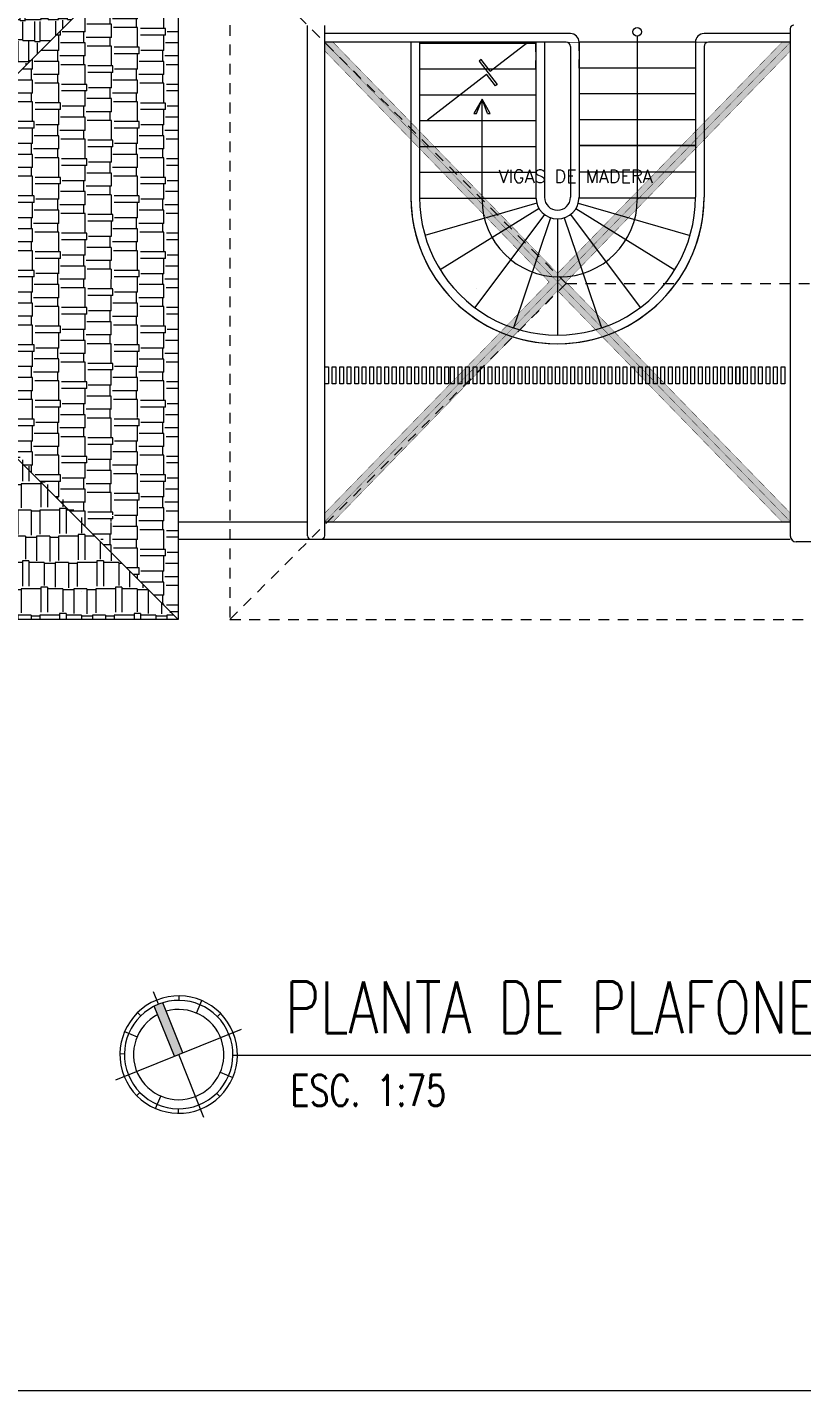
# Model space of a CAD drawing. Header units: metres. Extents: x 8 to 2416, y -346 to 476.
# Drawn here: x 207.66 to 216.64, y -125.5 to -109.68 of the extents above; entities that cross this region are included whole.
import ezdxf

# ---------------------------------------------------------------- set-up
doc = ezdxf.new("R2010")
doc.units = ezdxf.units.M
for name, pattern in [('0', [0]), ('CONTINUA', [0]), ('DASHED', [0.75, 0.5, -0.25]), ('HIDDEN2', [0.1875, 0.125, -0.0625])]:
    doc.linetypes.add(name, pattern=pattern)
doc.layers.get('0').update_dxf_attribs({"color": 250, "linetype": '0', "lineweight": 20})
doc.layers.get('Defpoints').update_dxf_attribs({"color": 6})
for name, color, linetype, lineweight in [('A-DETL-IDEN', 251, 'Continuous', 9), ('A-DOOR', 35, 'Continuous', 5), ('A-WALL', 250, 'Continuous', 20), ('baranda vidrio', 143, 'Continuous', 0), ('baños', 140, 'Continuous', 0), ('muros bajitos', 252, 'Continuous', 5), ('piso', 253, 'Continuous', 0), ('PLAFON', 253, 'Continuous', 5), ('PLAFON-MADERA', 33, 'Continuous', 5), ('textos', 7, 'Continuous', 0)]:
    doc.layers.add(name, color=color, linetype=linetype, lineweight=lineweight)
doc.layers.add('Techos 1', color=7, linetype='HIDDEN2', lineweight=9, true_color=0x42391a)
doc.layers.add('Techos 2do', color=7, linetype='CONTINUA', lineweight=5, true_color=0x42391a)
doc.styles.add('Arch-Dim', font='romans.shx', dxfattribs={"width": 0.75})
doc.styles.get("Standard").update_dxf_attribs({"font": 'arial.ttf', "height": 0.1875})

# ---------------------------------------------------------------- blocks, each defined once
blk = doc.blocks.new('PL BASE 2N NASAS 09')
at = {"layer": 'A-DOOR'}
for p, q in [((161.148, -23.178), (161.19, -23.178)), ((161.148, -23.378), (161.148, -23.178)), ((161.191, -23.178), (161.191, -23.378)), ((161.19, -23.378), (161.148, -23.378))]:
    blk.add_line(p, q, dxfattribs=at)
for points in [[(161.148, -23.178), (161.191, -23.178), (161.191, -23.378), (161.148, -23.378)], [(161.234, -23.178), (161.277, -23.178), (161.277, -23.378), (161.234, -23.378)], [(161.322, -23.178), (161.365, -23.178), (161.365, -23.378), (161.322, -23.378)], [(161.408, -23.178), (161.451, -23.178), (161.451, -23.378), (161.408, -23.378)], [(161.496, -23.178), (161.539, -23.178), (161.539, -23.378), (161.496, -23.378)], [(161.582, -23.178), (161.625, -23.178), (161.625, -23.378), (161.582, -23.378)], [(161.67, -23.178), (161.713, -23.178), (161.713, -23.378), (161.67, -23.378)], [(161.756, -23.178), (161.8, -23.178), (161.8, -23.378), (161.756, -23.378)], [(161.844, -23.178), (161.887, -23.178), (161.887, -23.378), (161.844, -23.378)], [(161.931, -23.178), (161.975, -23.178), (161.975, -23.378), (161.931, -23.378)], [(162.019, -23.178), (162.062, -23.178), (162.062, -23.378), (162.019, -23.378)], [(162.105, -23.178), (162.149, -23.178), (162.149, -23.378), (162.105, -23.378)], [(162.193, -23.178), (162.236, -23.178), (162.236, -23.378), (162.193, -23.378)], [(162.279, -23.178), (162.323, -23.178), (162.323, -23.378), (162.279, -23.378)], [(162.367, -23.178), (162.41, -23.178), (162.41, -23.378), (162.367, -23.378)], [(162.453, -23.178), (162.497, -23.178), (162.497, -23.378), (162.453, -23.378)], [(162.541, -23.178), (162.584, -23.178), (162.584, -23.378), (162.541, -23.378)], [(162.607, -23.178), (162.65, -23.178), (162.65, -23.378), (162.607, -23.378)], [(162.694, -23.178), (162.738, -23.178), (162.738, -23.378), (162.694, -23.378)], [(162.781, -23.178), (162.824, -23.178), (162.824, -23.378), (162.781, -23.378)], [(162.869, -23.178), (162.912, -23.178), (162.912, -23.378), (162.869, -23.378)], [(162.955, -23.178), (162.998, -23.178), (162.998, -23.378), (162.955, -23.378)], [(163.043, -23.178), (163.086, -23.178), (163.086, -23.378), (163.043, -23.378)], [(163.129, -23.178), (163.172, -23.178), (163.172, -23.378), (163.129, -23.378)], [(163.217, -23.178), (163.26, -23.178), (163.26, -23.378), (163.217, -23.378)], [(163.304, -23.178), (163.347, -23.178), (163.347, -23.378), (163.304, -23.378)], [(163.392, -23.178), (163.435, -23.178), (163.435, -23.378), (163.392, -23.378)], [(163.478, -23.178), (163.521, -23.178), (163.521, -23.378), (163.478, -23.378)], [(163.566, -23.178), (163.609, -23.178), (163.609, -23.378), (163.566, -23.378)], [(163.652, -23.178), (163.696, -23.178), (163.696, -23.378), (163.652, -23.378)], [(163.74, -23.178), (163.783, -23.178), (163.783, -23.378), (163.74, -23.378)], [(163.826, -23.178), (163.87, -23.178), (163.87, -23.378), (163.826, -23.378)], [(163.914, -23.178), (163.957, -23.178), (163.957, -23.378), (163.914, -23.378)], [(164.001, -23.178), (164.045, -23.178), (164.045, -23.378), (164.001, -23.378)], [(164.089, -23.178), (164.132, -23.178), (164.132, -23.378), (164.089, -23.378)], [(164.175, -23.178), (164.219, -23.178), (164.219, -23.378), (164.175, -23.378)], [(164.263, -23.178), (164.306, -23.178), (164.306, -23.378), (164.263, -23.378)], [(164.35, -23.178), (164.393, -23.178), (164.393, -23.378), (164.35, -23.378)], [(164.437, -23.178), (164.48, -23.178), (164.48, -23.378), (164.437, -23.378)], [(164.524, -23.178), (164.567, -23.178), (164.567, -23.378), (164.524, -23.378)], [(164.611, -23.178), (164.654, -23.178), (164.654, -23.378), (164.611, -23.378)], [(164.699, -23.178), (164.742, -23.178), (164.742, -23.378), (164.699, -23.378)], [(164.786, -23.178), (164.829, -23.178), (164.829, -23.378), (164.786, -23.378)], [(164.873, -23.178), (164.916, -23.178), (164.916, -23.378), (164.873, -23.378)], [(164.96, -23.178), (165.003, -23.178), (165.003, -23.378), (164.96, -23.378)], [(165.047, -23.178), (165.09, -23.178), (165.09, -23.378), (165.047, -23.378)], [(165.134, -23.178), (165.178, -23.178), (165.178, -23.378), (165.134, -23.378)], [(165.221, -23.178), (165.264, -23.178), (165.264, -23.378), (165.221, -23.378)], [(165.308, -23.178), (165.352, -23.178), (165.352, -23.378), (165.308, -23.378)], [(165.396, -23.178), (165.439, -23.178), (165.439, -23.378), (165.396, -23.378)], [(165.483, -23.178), (165.527, -23.178), (165.527, -23.378), (165.483, -23.378)], [(165.57, -23.178), (165.613, -23.178), (165.613, -23.378), (165.57, -23.378)], [(165.657, -23.178), (165.701, -23.178), (165.701, -23.378), (165.657, -23.378)], [(165.744, -23.178), (165.787, -23.178), (165.787, -23.378), (165.744, -23.378)], [(165.832, -23.178), (165.875, -23.178), (165.875, -23.378), (165.832, -23.378)], [(165.918, -23.178), (165.961, -23.178), (165.961, -23.378), (165.918, -23.378)], [(165.919, -23.178), (165.962, -23.178), (165.962, -23.378), (165.919, -23.378)], [(166.006, -23.178), (166.049, -23.178), (166.049, -23.378), (166.006, -23.378)], [(166.007, -23.178), (166.05, -23.178), (166.05, -23.378), (166.007, -23.378)], [(166.093, -23.178), (166.136, -23.178), (166.136, -23.378), (166.093, -23.378)], [(166.181, -23.178), (166.224, -23.178), (166.224, -23.378), (166.181, -23.378)], [(166.267, -23.178), (166.31, -23.178), (166.31, -23.378), (166.267, -23.378)], [(166.355, -23.178), (166.398, -23.178), (166.398, -23.378), (166.355, -23.378)], [(166.441, -23.178), (166.485, -23.178), (166.485, -23.378), (166.441, -23.378)]]:
    blk.add_lwpolyline(points, close=True, dxfattribs=at)
at = {"layer": 'A-WALL'}
for p, q in [((160.948, -25.139), (160.948, -19.218)), ((161.148, -25.139), (161.148, -19.218)), ((166.548, -19.252), (166.548, -25.142)), ((160.988, -25.179), (161.108, -25.179)), ((167.483, -25.212), (166.618, -25.212))]:
    blk.add_line(p, q, dxfattribs=at)
for centre, radius, start, end in [((166.588, -19.252), 0.04, 90, 180), ((160.988, -25.139), 0.04, 180, 270), ((161.108, -25.139), 0.04, 270, 360), ((166.618, -25.142), 0.07, 180, 270)]:
    blk.add_arc(centre, radius, start, end, dxfattribs=at)
at = {"layer": 'baranda vidrio'}
blk.add_arc((163.848, -21.211), 0.15, 180, 360, dxfattribs=at)
at = {"layer": 'muros bajitos'}
for p, q in [((163.998, -19.311), (161.148, -19.311)), ((163.948, -19.411), (161.148, -19.411)), ((162.148, -19.411), (162.148, -21.211)), ((162.248, -19.411), (162.248, -21.211)), ((163.598, -19.411), (163.598, -21.211)), ((163.698, -19.411), (163.698, -21.211)), ((163.998, -19.461), (163.998, -21.211)), ((164.098, -19.411), (164.098, -21.211)), ((165.448, -19.411), (165.448, -21.211)), ((166.548, -19.311), (165.548, -19.311)), ((165.548, -19.461), (165.548, -21.211)), ((166.55, -19.411), (165.598, -19.411))]:
    blk.add_line(p, q, dxfattribs=at)
for centre, radius, start, end in [((163.948, -19.461), 0.05, 0, 90), ((163.998, -19.411), 0.1, 0, 90), ((165.548, -19.411), 0.1, 90, 180), ((165.598, -19.461), 0.05, 90, 180), ((163.848, -21.211), 1.7, 180, 0), ((163.848, -21.211), 1.6, 180, 0.001), ((163.848, -21.211), 0.25, 180, 0), ((163.848, -21.211), 0.15, 180, 0)]:
    blk.add_arc(centre, radius, start, end, dxfattribs=at)
at = {"layer": 'piso'}
for p, q in [((162.148, -19.411), (162.148, -21.211)), ((162.248, -19.421), (163.21, -19.421)), ((163.067, -19.747), (163.502, -19.411)), ((163.21, -19.421), (163.598, -19.421)), ((163.698, -19.411), (163.698, -21.211)), ((165.448, -19.411), (164.098, -19.411)), ((162.962, -19.612), (162.939, -19.63)), ((163.067, -19.747), (162.962, -19.612)), ((162.248, -19.721), (163.598, -19.721)), ((162.339, -20.311), (163.023, -19.781)), ((162.939, -19.63), (163.149, -19.9)), ((163.128, -19.916), (163.023, -19.781)), ((165.448, -19.711), (164.098, -19.711)), ((163.149, -19.9), (163.128, -19.916)), ((162.248, -20.021), (163.598, -20.021)), ((165.448, -20.011), (164.098, -20.011)), ((162.248, -20.321), (163.598, -20.321)), ((165.448, -20.311), (164.098, -20.311)), ((162.248, -20.621), (163.598, -20.621)), ((162.248, -20.621), (163.598, -20.621)), ((165.448, -20.611), (164.098, -20.611)), ((164.098, -20.611), (165.448, -20.611)), ((162.248, -20.921), (163.598, -20.921)), ((165.448, -20.921), (164.098, -20.921)), ((162.248, -21.221), (163.598, -21.221)), ((163.607, -21.28), (162.31, -21.655)), ((163.635, -21.342), (162.486, -22.052)), ((164.06, -21.342), (165.209, -22.052)), ((164.088, -21.28), (165.385, -21.655)), ((165.448, -21.221), (164.098, -21.221)), ((163.698, -21.411), (162.888, -22.491)), ((163.768, -21.448), (163.337, -22.727)), ((163.768, -21.448), (163.337, -22.727)), ((163.848, -21.461), (163.848, -22.811)), ((163.848, -21.461), (163.848, -22.811)), ((163.927, -21.448), (164.358, -22.727)), ((163.927, -21.448), (164.358, -22.727)), ((163.997, -21.411), (164.807, -22.491)), ((162.903, -22.271), (162.903, -22.269)), ((159.448, -24.979), (160.948, -24.979)), ((161.148, -24.979), (166.548, -24.979)), ((159.448, -25.179), (160.988, -25.179)), ((161.108, -25.179), (166.548, -25.179))]:
    blk.add_line(p, q, dxfattribs=at)
at = {"layer": 'piso', "linetype": 'DASHED', "ltscale": 0.1}
for p, q in [((163.598, -19.721), (163.598, -19.411)), ((164.098, -19.711), (164.098, -19.411)), ((164.485, -20.011), (164.098, -20.011))]:
    blk.add_line(p, q, dxfattribs=at)
at = {"layer": 'piso'}
blk.add_arc((163.848, -21.211), 1.7, 180, 0.001, dxfattribs=at)
at = {"layer": 'Techos 1', "linetype": 'ByBlock'}
for p, q in [((159.448, -17.912), (155.348, -22.012)), ((159.448, -17.912), (159.448, -26.112)), ((155.348, -22.012), (159.448, -26.112)), ((159.448, -26.112), (149.648, -26.112))]:
    blk.add_line(p, q, dxfattribs=at)
at = {"layer": 'Techos 1'}
for p, q in [((160.048, -18.312), (160.048, -26.112)), ((160.048, -18.312), (163.948, -22.212)), ((160.048, -26.112), (163.948, -22.212)), ((163.948, -22.212), (176.098, -22.212)), ((160.048, -26.112), (185.498, -26.112))]:
    blk.add_line(p, q, dxfattribs=at)
at = {"layer": 'textos'}
for p, q in [((164.773, -19.34), (164.773, -21.236)), ((162.973, -20.073), (162.877, -20.238)), ((162.908, -20.238), (162.973, -20.073)), ((162.973, -21.236), (162.973, -20.073)), ((163.068, -20.238), (162.973, -20.073)), ((163.037, -20.238), (162.973, -20.073)), ((162.877, -20.238), (162.908, -20.238)), ((163.037, -20.238), (163.068, -20.238))]:
    blk.add_line(p, q, dxfattribs=at)
blk.add_circle((164.773, -19.29), 0.05, dxfattribs=at)
for start, end in [(180, 270), (270, 0)]:
    blk.add_arc((163.873, -21.236), 0.9, start, end, dxfattribs=at)
at = {"layer": 'baños', "linetype": 'Continuous', "flags": 8}
for tag, p in [('MODELNUMBER', (167.133, -5.631, 0)), ('TRADENAME', (167.133, -5.631, 0)), ('PRODUCT', (167.133, -5.631, 0)), ('MATERIAL', (167.133, -5.631, 0)), ('MODELNUMBER', (168.308, -5.631, 0)), ('TRADENAME', (168.308, -5.631, 0)), ('PRODUCT', (168.308, -5.631, 0)), ('MATERIAL', (168.308, -5.631, 0))]:
    blk.add_attdef(tag, p, '', height=0.0000254, rotation=180.0001, dxfattribs=at)
blk = doc.blocks.new('PL MUEBLES 2N NASAS 09')
at = {"layer": 'Techos 2do'}
h = blk.add_hatch(dxfattribs=at)
h.set_pattern_fill('AR-RSHKE', color=256, scale=0.0008)
h.set_pattern_definition([(0, (1.32934, 235.69313), (0.51816, 0.24384), [0.12192, -0.1016, 0.14224, -0.06096, 0.18288, -0.08128]), (0, (1.45126, 235.7033), (0.51816, 0.24384), [0.1016, -0.38608, 0.08128, -0.12192]), (0, (1.6951, 235.6779), (0.51816, 0.24384), [0.06096, -0.62992]), (90, (1.32934, 235.69313), (-0.17272, 0.24384), [0.23368, -0.74168]), (90, (1.45126, 235.69313), (-0.17272, 0.24384), [0.2286, -0.74676]), (90, (1.55286, 235.69313), (-0.17272, 0.24384), [0.21336, -0.762]), (90, (1.6951, 235.67789), (-0.17272, 0.24384), [0.23368, -0.74168]), (90, (1.75606, 235.67789), (-0.17272, 0.24384), [0.23368, -0.74168]), (90, (1.93894, 235.69313), (-0.17272, 0.24384), [0.22352, -0.75184])])
h.paths.add_polyline_path([(199.562, 44.805), (203.662, 40.705), (205.262, 40.705), (209.362, 44.805), (207.962, 44.805), (204.812, 41.655), (201.662, 44.805)])
h = blk.add_hatch(dxfattribs=at)
h.set_pattern_fill('AR-RSHKE', color=256, scale=0.001, angle=89.9973)
h.set_pattern_definition([(89.9973, (208.9486, 54.50617), (-0.304769, 0.6477146), [0.1524, -0.127, 0.1778, -0.0762, 0.2286, -0.1016]), (89.9973, (208.93592, 54.65857), (-0.304769, 0.6477146), [0.127, -0.4826, 0.1016, -0.1524]), (89.9973, (208.96768, 54.96336), (-0.304769, 0.6477146), [0.0762, -0.7874]), (179.9973, (208.9486, 54.50617), (-0.3048103, -0.2158854), [0.2921, -0.9271]), (179.9973, (208.94862, 54.65857), (-0.3048103, -0.2158854), [0.28575, -0.93345]), (179.9973, (208.94862, 54.78557), (-0.3048103, -0.2158854), [0.2667, -0.9525]), (179.9973, (208.96768, 54.96336), (-0.3048103, -0.2158854), [0.2921, -0.9271]), (179.9973, (208.96768, 55.03956), (-0.3048103, -0.2158854), [0.2921, -0.9271]), (179.9973, (208.94865, 55.26817), (-0.3048103, -0.2158854), [0.2794, -0.9398])])
h.paths.add_polyline_path([(209.362, 42.889), (209.362, 43.516), (209.362, 44.805), (205.262, 40.705), (208.513, 37.454), (209.362, 40.816)])
h.paths.add_polyline_path([(208.516, 37.451), (209.362, 36.605), (209.362, 40.813)])
h = blk.add_hatch(dxfattribs=at)
h.set_pattern_fill('AR-RSHKE', color=256, scale=0.001, angle=180)
h.set_pattern_definition([(180, (0.00952, 45.04422), (-0.6477, -0.3048), [0.1524, -0.127, 0.1778, -0.0762, 0.2286, -0.1016]), (180, (-0.14288, 45.03152), (-0.6477, -0.3048), [0.127, -0.4826, 0.1016, -0.1524]), (180, (-0.44768, 45.06327), (-0.6477, -0.3048), [0.0762, -0.7874]), (270, (0.00952, 45.04422), (0.2159, -0.3048), [0.2921, -0.9271]), (270, (-0.14288, 45.04422), (0.2159, -0.3048), [0.28575, -0.93345]), (270, (-0.26988, 45.04422), (0.2159, -0.3048), [0.2667, -0.9525]), (270, (-0.44768, 45.06327), (0.2159, -0.3048), [0.2921, -0.9271]), (270, (-0.52388, 45.06327), (0.2159, -0.3048), [0.2921, -0.9271]), (270, (-0.75248, 45.04422), (0.2159, -0.3048), [0.2794, -0.9398])])
h.paths.add_polyline_path([(199.562, 36.605), (203.662, 40.705), (205.262, 40.705), (208.262, 37.766), (208.356, 37.611), (208.526, 37.441), (209.362, 36.605)])
blk.add_line((208.238, 36.935), (208.238, 36.935))
at = {"layer": 'piso'}
blk.add_line((208.463, 37.538), (208.49, 37.538), dxfattribs=at)
blk.add_blockref('PL BASE 2N NASAS 09', (49.914, 62.717))
blk = doc.blocks.new('A$C4714e0b5')
at = {"true_color": 0x4d4d4d}
h = blk.add_hatch(color=251, dxfattribs=at)
edge = h.paths.add_edge_path()
edge.add_line((0.42, 0.45), (0.48, 0.45))
edge.add_line((0.48, 0.45), (0.48, 0.8087))
edge.add_ellipse((0.45, 0.45), major_axis=(-0.2546, 0.2546), ratio=1, start_angle=-49.78019, end_angle=-40.21981)
edge.add_line((0.42, 0.8087), (0.42, 0.45))
for p, q in [((0.45, 0.81), (0.45, 0.9)), ((0.1742, 0.7258), (0.2379, 0.6621)), ((0.3122, 0.7826), (0.3008, 0.8103)), ((0.42, 0.45), (0.42, 0.8087)), ((0.48, 0.45), (0.48, 0.8087)), ((0.5878, 0.7826), (0.5992, 0.8103)), ((0.6621, 0.6621), (0.7258, 0.7258)), ((0.1174, 0.5878), (0.0897, 0.5992)), ((0.7826, 0.5878), (0.8103, 0.5992)), ((0, 0.45), (0.9, 0.45)), ((0.45, 0), (0.45, 0.45)), ((0.1174, 0.3122), (0.0897, 0.3008)), ((0.7826, 0.3122), (0.8103, 0.3008)), ((0.1742, 0.1742), (0.2379, 0.2379)), ((0.6621, 0.2379), (0.7258, 0.1742)), ((0.3122, 0.1174), (0.3008, 0.0897)), ((0.5878, 0.1174), (0.5992, 0.0897))]:
    blk.add_line(p, q)
for major_axis, start_param, end_param in [((0.2758, 0.2758), 5.497787, 11.780972), ((-0.2546, 0.2546), 3.926991, 10.210176), ((-0.2121, 0.2121), -0.685231, 5.39762)]:
    blk.add_ellipse((0.45, 0.45), major_axis=major_axis, ratio=1, start_param=start_param, end_param=end_param)

msp = doc.modelspace()

# ---------------------------------------------------------------- hatches: boundary and pattern name
at = {"layer": 'PLAFON-MADERA', "transparency": 33554551}
h = msp.add_hatch(color=256, dxfattribs=at)
h.dxf.hatch_style = 1
h.set_gradient(color1=(171, 133, 95), color2=(171, 133, 95))
h.paths.add_polyline_path([(216.5147, -109.8489), (216.4172, -109.8489), (213.8129, -112.5327), (211.2094, -109.8498), (211.1118, -109.8498), (213.8129, -112.6332)])
h.paths.add_polyline_path([(216.5147, -109.9494), (216.5147, -109.8489), (213.8129, -112.6332), (216.5147, -115.4174), (216.5147, -115.3169), (213.9104, -112.6332)])
h.paths.add_polyline_path([(213.8129, -112.7338), (216.4172, -115.4174), (216.5147, -115.4174), (213.8129, -112.6332), (211.1112, -115.4174), (211.2087, -115.4174)])
h.paths.add_polyline_path([(213.7154, -112.6332), (211.1112, -115.3169), (211.1112, -115.4174), (213.8129, -112.6332), (211.1118, -109.8498), (211.1118, -109.9503)])

# ---------------------------------------------------------------- linework, layer by layer
at = {"layer": 'Defpoints', "lineweight": 13}
msp.add_lwpolyline([(188.6752, -84.7148), (244.9733, -84.7148), (244.9733, -125.5038), (188.6752, -125.5038)], close=True, dxfattribs=at)
at = {"layer": 'PLAFON', "const_width": 0.008}
msp.add_lwpolyline([(216.5147, -109.8489), (216.5147, -115.4174), (211.1112, -115.4174), (211.1118, -111.7992), (211.1118, -109.8498), (216.5147, -109.8489)], dxfattribs=at)
at = {"layer": 'PLAFON-MADERA', "const_width": 0.004}
for points in [[(216.5147, -109.8489), (211.1112, -115.4174)], [(211.1118, -109.8498), (216.5147, -115.4174)], [(211.1118, -109.9503), (213.7154, -112.6332)], [(211.2094, -109.8498), (213.8129, -112.5327)], [(216.4172, -109.8489), (213.8129, -112.5327)], [(216.5147, -109.9494), (213.9104, -112.6332)], [(213.7154, -112.6332), (211.1112, -115.3169)], [(213.9104, -112.6332), (216.5147, -115.3169)], [(213.8129, -112.7338), (211.2087, -115.4174)], [(213.8129, -112.7338), (216.4172, -115.4174)]]:
    msp.add_lwpolyline(points, dxfattribs=at)
at = {"layer": 'textos'}
msp.add_line((210.0988, -121.6086), (225.2214, -121.6086), dxfattribs=at)

# ---------------------------------------------------------------- block references
msp.add_blockref('PL MUEBLES 2N NASAS 09', (0.05, -153.156))
at = {"layer": 'A-DETL-IDEN', "xscale": 1.747234922339738, "yscale": 1.747234922339738, "zscale": 1.747234922339738, "rotation": 21.91236489214913}
msp.add_blockref('A$C4714e0b5', (208.9814, -122.6245), dxfattribs=at)

# ---------------------------------------------------------------- texts
at = {"layer": 'textos', "color": 5, "insert": (214.9156, -111.4802), "char_height": 0.15, "width": 2.732503, "attachment_point": 9}
msp.add_mtext('{\\Fromans|c0;VIGAS DE MADERA}', dxfattribs=at)
at = {"layer": 'textos', "lineweight": 13, "attachment_point": 1, "style": 'Arch-Dim'}
for s, insert, char_height in [('PLANTA DE PLAFONES SEGUNDO NIVEL', (210.6539, -120.7541), 0.6), ('ESC. 1:75', (210.7165, -121.8372), 0.36)]:
    msp.add_mtext_dynamic_manual_height_columns(s, width=26.65337, gutter_width=15, heights=[0], dxfattribs=dict(at, insert=insert, char_height=char_height))

doc.saveas('drawing.dxf')
